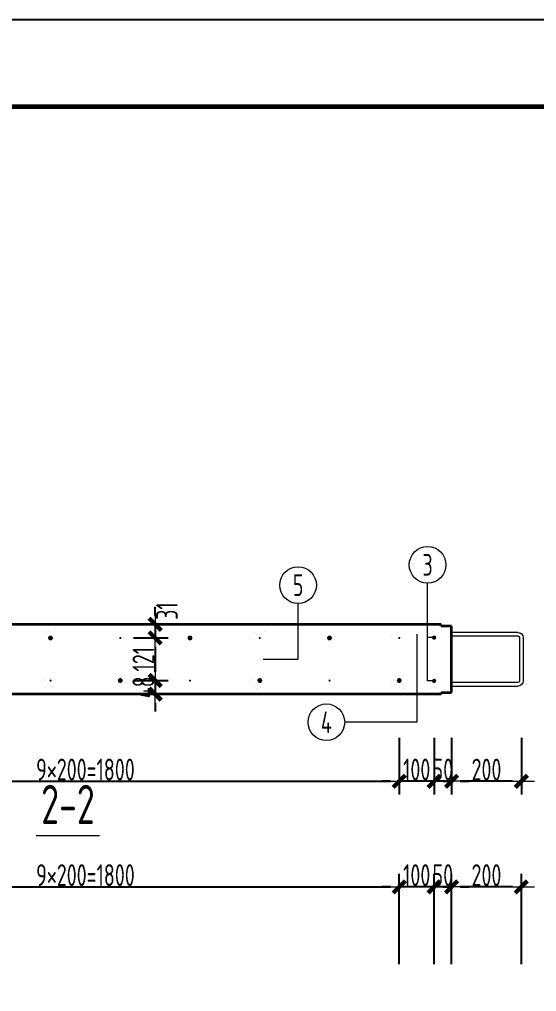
# Model space of a CAD drawing. Extents: x -85320 to 1679916, y -1321939 to 627.
# Drawn here: x 1098727 to 1104659, y -1156020 to -1144872 of the extents above; entities that cross this region are included whole.
import ezdxf
from ezdxf.enums import TextEntityAlignment as Align

# ---------------------------------------------------------------- set-up
doc = ezdxf.new("R2010")
doc.units = 0
doc.header["$LTSCALE"] = 1000
for name, color, linetype in [('BORDER', 7, 'Continuous'), ('打印线框', 7, 'Continuous'), ('拉模', 7, 'Continuous')]:
    doc.layers.add(name, color=color, linetype=linetype)
for name, color, linetype, lineweight in [('直线', 7, 'Continuous', 18), ('预制墙图名', 7, 'Continuous', 18), ('预制墙墙身水平筋', 130, 'Continuous', 18), ('预制墙墙身纵向受力筋', 1, 'Continuous', 18), ('预制墙墙身纵向非受力筋', 94, 'Continuous', 18), ('预制墙墙身附加筋', 94, 'Continuous', 18), ('预制墙拉筋', 130, 'Continuous', 18), ('预制墙详图标注', 3, 'Continuous', 18), ('预制墙详图轮廓', 3, 'Continuous', 35)]:
    doc.layers.add(name, color=color, linetype=linetype, lineweight=lineweight)
doc.styles.add('样式 1', font='yjkeng.shx', dxfattribs={"width": 0.7, "bigfont": 'yjkchn.shx'})
doc.styles.add('样式 2', font='yjkeng.shx', dxfattribs={"width": 0.7, "bigfont": 'yjkchn.shx'})
doc.dimstyles.new('盈建科结构', dxfattribs={"dimscale": 100, "dimtxt": 2.5, "dimasz": 1, "dimexe": 1.5, "dimexo": 0.625, "dimgap": 0.1, "dimtad": 1, "dimdec": 0, "dimrnd": 1, "dimzin": 0, "dimdsep": 46, "dimtxsty": '样式 1', "dimblk": '_yjkbk', "dimblk1": 'ARCHTICK', "dimblk2": 'ARCHTICK', "dimcen": 0.09, "dimadec": 0, "dimazin": 0, "dimtfac": 1, "dimtdec": 4, "dimtix": 1, "dimtmove": 2, "dimatfit": 3, "dimfxl": 1, "dimtolj": 1, "dimtzin": 0, "dimarcsym": 0})

# ---------------------------------------------------------------- blocks, each defined once
blk = doc.blocks.new('_yjkbk')
blk.add_line((-1, 0), (1.5, 0))
blk.add_lwpolyline([(-0.7, -0.7, 0.5, 0.5, 0), (0.7, 0.7, 0.5, 0.5, 0)], format="xyseb")
blk = doc.blocks.new('*D4471')
at = {"layer": 'Defpoints', "color": 0, "transparency": 16777216}
for p in [(1103684, -1154820), (1103684, -1155770), (1104484, -1155770)]:
    blk.add_point(p, dxfattribs=at)
at = {"layer": '预制墙详图标注', "color": 0, "lineweight": -2, "transparency": 16777216}
for p, q in [((1103684, -1155708), (1103684, -1154670)), ((1104484, -1155708), (1104484, -1154670)), ((1104384, -1154820), (1103784, -1154820))]:
    blk.add_line(p, q, dxfattribs=at)
at = {"layer": '预制墙详图标注', "color": 0, "lineweight": -2, "transparency": 16777216, "xscale": 100, "yscale": 100, "zscale": 100, "rotation": 180}
blk.add_blockref('_yjkbk', (1103684, -1154820), dxfattribs=at)
at = {"layer": '预制墙详图标注', "color": 0, "lineweight": -2, "transparency": 16777216, "xscale": 100, "yscale": 100, "zscale": 100}
blk.add_blockref('_yjkbk', (1104484, -1154820), dxfattribs=at)
at = {"layer": '预制墙详图标注', "color": 0, "transparency": 16777216, "insert": (1104084, -1154810), "char_height": 250, "attachment_point": 8, "style": '样式 1'}
blk.add_mtext('\\A1;200', dxfattribs=at)
blk = doc.blocks.new('_ArchTick')
at = {"color": 0, "linetype": 'ByBlock', "const_width": 0.4}
blk.add_lwpolyline([(-0.5, -0.5), (0.5, 0.5)], dxfattribs=at)
blk = doc.blocks.new('*D4472')
at = {"layer": 'Defpoints', "color": 0, "transparency": 16777216}
for p in [(1103484, -1154820), (1103484, -1155770), (1103684, -1155770)]:
    blk.add_point(p, dxfattribs=at)
at = {"layer": '预制墙详图标注', "color": 0, "lineweight": -2, "transparency": 16777216}
for p, q in [((1103484, -1155708), (1103484, -1154670)), ((1103684, -1155708), (1103684, -1154670)), ((1103384, -1154820), (1103284, -1154820)), ((1103684, -1154820), (1103484, -1154820)), ((1103784, -1154820), (1103884, -1154820))]:
    blk.add_line(p, q, dxfattribs=at)
at = {"layer": '预制墙详图标注', "color": 0, "lineweight": -2, "transparency": 16777216, "xscale": 100, "yscale": 100, "zscale": 100}
blk.add_blockref('_yjkbk', (1103484, -1154820), dxfattribs=at)
at = {"layer": '预制墙详图标注', "color": 0, "lineweight": -2, "transparency": 16777216, "xscale": 100, "yscale": 100, "zscale": 100, "rotation": 180}
blk.add_blockref('_yjkbk', (1103684, -1154820), dxfattribs=at)
at = {"layer": '预制墙详图标注', "color": 0, "transparency": 16777216, "insert": (1103584, -1154810), "char_height": 250, "attachment_point": 8, "style": '样式 1'}
blk.add_mtext('\\A1;50', dxfattribs=at)
blk = doc.blocks.new('*D4473')
at = {"layer": 'Defpoints', "color": 0, "transparency": 16777216}
for p in [(1103084, -1154820), (1103084, -1155770), (1103484, -1155770)]:
    blk.add_point(p, dxfattribs=at)
at = {"layer": '预制墙详图标注', "color": 0, "lineweight": -2, "transparency": 16777216}
for p, q in [((1103084, -1155708), (1103084, -1154670)), ((1103484, -1155708), (1103484, -1154670)), ((1102984, -1154820), (1102884, -1154820)), ((1103484, -1154820), (1103084, -1154820)), ((1103584, -1154820), (1103684, -1154820))]:
    blk.add_line(p, q, dxfattribs=at)
at = {"layer": '预制墙详图标注', "color": 0, "lineweight": -2, "transparency": 16777216, "xscale": 100, "yscale": 100, "zscale": 100}
blk.add_blockref('_yjkbk', (1103084, -1154820), dxfattribs=at)
at = {"layer": '预制墙详图标注', "color": 0, "lineweight": -2, "transparency": 16777216, "xscale": 100, "yscale": 100, "zscale": 100, "rotation": 180}
blk.add_blockref('_yjkbk', (1103484, -1154820), dxfattribs=at)
at = {"layer": '预制墙详图标注', "color": 0, "transparency": 16777216, "insert": (1103284, -1154810), "char_height": 250, "attachment_point": 8, "style": '样式 1'}
blk.add_mtext('\\A1;100', dxfattribs=at)
blk = doc.blocks.new('*D4474')
at = {"layer": 'Defpoints', "color": 0, "transparency": 16777216}
for p in [(1103084, -1154820), (1095884, -1155770), (1103084, -1155770)]:
    blk.add_point(p, dxfattribs=at)
at = {"layer": '预制墙详图标注', "color": 0, "lineweight": -2, "transparency": 16777216}
for p, q in [((1095884, -1155708), (1095884, -1154670)), ((1103084, -1155708), (1103084, -1154670)), ((1095984, -1154820), (1102984, -1154820))]:
    blk.add_line(p, q, dxfattribs=at)
at = {"layer": '预制墙详图标注', "color": 0, "lineweight": -2, "transparency": 16777216, "xscale": 100, "yscale": 100, "zscale": 100, "rotation": 180}
blk.add_blockref('_yjkbk', (1095884, -1154820), dxfattribs=at)
at = {"layer": '预制墙详图标注', "color": 0, "lineweight": -2, "transparency": 16777216, "xscale": 100, "yscale": 100, "zscale": 100}
blk.add_blockref('_yjkbk', (1103084, -1154820), dxfattribs=at)
at = {"layer": '预制墙详图标注', "color": 0, "transparency": 16777216, "insert": (1099484, -1154810), "char_height": 250, "attachment_point": 8, "style": '样式 1'}
blk.add_mtext('\\A1;9×200=1800', dxfattribs=at)
blk = doc.blocks.new('*D4485')
at = {"layer": 'Defpoints', "color": 0, "transparency": 16777216}
for p in [(1100034, -1152453), (1100034, -1152609), (1100284, -1152609)]:
    blk.add_point(p, dxfattribs=at)
at = {"layer": '预制墙详图标注', "color": 0, "lineweight": -2, "transparency": 16777216}
for p, q in [((1100284, -1152353), (1100284, -1152253)), ((1100034, -1152453), (1100434, -1152453)), ((1100284, -1152453), (1100284, -1152609)), ((1100034, -1152609), (1100434, -1152609)), ((1100284, -1152709), (1100284, -1152809))]:
    blk.add_line(p, q, dxfattribs=at)
at = {"layer": '预制墙详图标注', "color": 0, "lineweight": -2, "transparency": 16777216, "xscale": 100, "yscale": 100, "zscale": 100}
for p, rotation in [((1100284, -1152453), 270), ((1100284, -1152609), 90)]:
    blk.add_blockref('_yjkbk', p, dxfattribs=dict(at, rotation=rotation))
at = {"layer": '预制墙详图标注', "color": 0, "transparency": 16777216, "insert": (1100274, -1152531), "char_height": 250, "attachment_point": 8, "rotation": 90, "style": '样式 1'}
blk.add_mtext('\\A1;48', dxfattribs=at)
blk = doc.blocks.new('*D4486')
at = {"layer": 'Defpoints', "color": 0, "transparency": 16777216}
for p in [(1100034, -1151965), (1100034, -1152453), (1100284, -1152453)]:
    blk.add_point(p, dxfattribs=at)
at = {"layer": '预制墙详图标注', "color": 0, "lineweight": -2, "transparency": 16777216}
for p, q in [((1100034, -1151965), (1100434, -1151965)), ((1100284, -1152065), (1100284, -1152353)), ((1100034, -1152453), (1100434, -1152453))]:
    blk.add_line(p, q, dxfattribs=at)
at = {"layer": '预制墙详图标注', "color": 0, "lineweight": -2, "transparency": 16777216, "xscale": 100, "yscale": 100, "zscale": 100}
for p, rotation in [((1100284, -1151965), 90), ((1100284, -1152453), 270)]:
    blk.add_blockref('_yjkbk', p, dxfattribs=dict(at, rotation=rotation))
at = {"layer": '预制墙详图标注', "color": 0, "transparency": 16777216, "insert": (1100274, -1152209), "char_height": 250, "attachment_point": 8, "rotation": 90, "style": '样式 1'}
blk.add_mtext('\\A1;121', dxfattribs=at)
blk = doc.blocks.new('*D4487')
at = {"layer": 'Defpoints', "color": 0, "transparency": 16777216}
for p in [(1100034, -1151809), (1100034, -1151965), (1100284, -1151965)]:
    blk.add_point(p, dxfattribs=at)
at = {"layer": '预制墙详图标注', "color": 0, "lineweight": -2, "transparency": 16777216}
for p, q in [((1100284, -1151709), (1100284, -1151609)), ((1100034, -1151809), (1100434, -1151809)), ((1100284, -1151809), (1100284, -1151965)), ((1100034, -1151965), (1100434, -1151965)), ((1100284, -1152065), (1100284, -1152165))]:
    blk.add_line(p, q, dxfattribs=at)
at = {"layer": '预制墙详图标注', "color": 0, "lineweight": -2, "transparency": 16777216, "xscale": 100, "yscale": 100, "zscale": 100}
for p, rotation in [((1100284, -1151809), 270), ((1100284, -1151965), 90)]:
    blk.add_blockref('_yjkbk', p, dxfattribs=dict(at, rotation=rotation))
at = {"layer": '预制墙详图标注', "color": 0, "transparency": 16777216, "insert": (1100544, -1151657), "char_height": 250, "attachment_point": 8, "rotation": 90, "style": '样式 1'}
blk.add_mtext('\\A1;31', dxfattribs=at)
blk = doc.blocks.new('*D4488')
at = {"layer": 'Defpoints', "color": 0, "transparency": 16777216}
for p in [(1103684, -1153109), (1104484, -1153109), (1103684, -1153609)]:
    blk.add_point(p, dxfattribs=at)
at = {"layer": '预制墙详图标注', "color": 0, "lineweight": -2, "transparency": 16777216}
for p, q in [((1103684, -1153109), (1103684, -1153759)), ((1104484, -1153109), (1104484, -1153759)), ((1104384, -1153609), (1103784, -1153609))]:
    blk.add_line(p, q, dxfattribs=at)
at = {"layer": '预制墙详图标注', "color": 0, "lineweight": -2, "transparency": 16777216, "xscale": 100, "yscale": 100, "zscale": 100, "rotation": 180}
blk.add_blockref('_yjkbk', (1103684, -1153609), dxfattribs=at)
at = {"layer": '预制墙详图标注', "color": 0, "lineweight": -2, "transparency": 16777216, "xscale": 100, "yscale": 100, "zscale": 100}
blk.add_blockref('_yjkbk', (1104484, -1153609), dxfattribs=at)
at = {"layer": '预制墙详图标注', "color": 0, "transparency": 16777216, "insert": (1104084, -1153599), "char_height": 250, "attachment_point": 8, "style": '样式 1'}
blk.add_mtext('\\A1;200', dxfattribs=at)
blk = doc.blocks.new('*D4489')
at = {"layer": 'Defpoints', "color": 0, "transparency": 16777216}
for p in [(1103484, -1153109), (1103684, -1153109), (1103484, -1153609)]:
    blk.add_point(p, dxfattribs=at)
at = {"layer": '预制墙详图标注', "color": 0, "lineweight": -2, "transparency": 16777216}
for p, q in [((1103484, -1153109), (1103484, -1153759)), ((1103684, -1153109), (1103684, -1153759)), ((1103384, -1153609), (1103284, -1153609)), ((1103684, -1153609), (1103484, -1153609)), ((1103784, -1153609), (1103884, -1153609))]:
    blk.add_line(p, q, dxfattribs=at)
at = {"layer": '预制墙详图标注', "color": 0, "lineweight": -2, "transparency": 16777216, "xscale": 100, "yscale": 100, "zscale": 100}
blk.add_blockref('_yjkbk', (1103484, -1153609), dxfattribs=at)
at = {"layer": '预制墙详图标注', "color": 0, "lineweight": -2, "transparency": 16777216, "xscale": 100, "yscale": 100, "zscale": 100, "rotation": 180}
blk.add_blockref('_yjkbk', (1103684, -1153609), dxfattribs=at)
at = {"layer": '预制墙详图标注', "color": 0, "transparency": 16777216, "insert": (1103584, -1153599), "char_height": 250, "attachment_point": 8, "style": '样式 1'}
blk.add_mtext('\\A1;50', dxfattribs=at)
blk = doc.blocks.new('*D4490')
at = {"layer": 'Defpoints', "color": 0, "transparency": 16777216}
for p in [(1103084, -1153109), (1103484, -1153109), (1103084, -1153609)]:
    blk.add_point(p, dxfattribs=at)
at = {"layer": '预制墙详图标注', "color": 0, "lineweight": -2, "transparency": 16777216}
for p, q in [((1103084, -1153109), (1103084, -1153759)), ((1103484, -1153109), (1103484, -1153759)), ((1102984, -1153609), (1102884, -1153609)), ((1103484, -1153609), (1103084, -1153609)), ((1103584, -1153609), (1103684, -1153609))]:
    blk.add_line(p, q, dxfattribs=at)
at = {"layer": '预制墙详图标注', "color": 0, "lineweight": -2, "transparency": 16777216, "xscale": 100, "yscale": 100, "zscale": 100}
blk.add_blockref('_yjkbk', (1103084, -1153609), dxfattribs=at)
at = {"layer": '预制墙详图标注', "color": 0, "lineweight": -2, "transparency": 16777216, "xscale": 100, "yscale": 100, "zscale": 100, "rotation": 180}
blk.add_blockref('_yjkbk', (1103484, -1153609), dxfattribs=at)
at = {"layer": '预制墙详图标注', "color": 0, "transparency": 16777216, "insert": (1103284, -1153599), "char_height": 250, "attachment_point": 8, "style": '样式 1'}
blk.add_mtext('\\A1;100', dxfattribs=at)
blk = doc.blocks.new('*D4491')
at = {"layer": 'Defpoints', "color": 0, "transparency": 16777216}
for p in [(1095884, -1153109), (1103084, -1153109), (1103084, -1153609)]:
    blk.add_point(p, dxfattribs=at)
at = {"layer": '预制墙详图标注', "color": 0, "lineweight": -2, "transparency": 16777216}
for p, q in [((1095884, -1153172), (1095884, -1153759)), ((1103084, -1153172), (1103084, -1153759)), ((1095984, -1153609), (1102984, -1153609))]:
    blk.add_line(p, q, dxfattribs=at)
at = {"layer": '预制墙详图标注', "color": 0, "lineweight": -2, "transparency": 16777216, "xscale": 100, "yscale": 100, "zscale": 100, "rotation": 180}
blk.add_blockref('_yjkbk', (1095884, -1153609), dxfattribs=at)
at = {"layer": '预制墙详图标注', "color": 0, "lineweight": -2, "transparency": 16777216, "xscale": 100, "yscale": 100, "zscale": 100}
blk.add_blockref('_yjkbk', (1103084, -1153609), dxfattribs=at)
at = {"layer": '预制墙详图标注', "color": 0, "transparency": 16777216, "insert": (1099484, -1153599), "char_height": 250, "attachment_point": 8, "style": '样式 1'}
blk.add_mtext('\\A1;9×200=1800', dxfattribs=at)
blk = doc.blocks.new('图框1')
at = {"layer": 'BORDER', "const_width": 50}
blk.add_lwpolyline([(1377779, -823089), (1377779, -783089), (1433679, -783089), (1433679, -823089)], close=True, dxfattribs=at)
blk = doc.blocks.new('闭口左')
at = {"layer": '预制墙墙身水平筋', "lineweight": 18}
for p, q in [((1032954, -832443), (1033714, -832443)), ((1032954, -832443), (1033714, -832443)), ((1032954, -832443), (1033714, -832443)), ((1032954, -832443), (1033714, -832443)), ((1032954, -832443), (1033714, -832443)), ((1032954, -832443), (1033714, -832443)), ((1032954, -832443), (1033714, -832443)), ((1032954, -832443), (1033714, -832443)), ((1032954, -832443), (1033714, -832443)), ((1032954, -832443), (1033714, -832443)), ((1032954, -832443), (1033714, -832443)), ((1032954, -832443), (1033714, -832443)), ((1032954, -832443), (1033714, -832443)), ((1032954, -832443), (1033714, -832443)), ((1032954, -832443), (1033714, -832443)), ((1033714, -832483), (1032954, -832483)), ((1033714, -832483), (1032954, -832483)), ((1033714, -832483), (1032954, -832483)), ((1033714, -832483), (1032954, -832483)), ((1033714, -832483), (1032954, -832483)), ((1033714, -832483), (1032954, -832483)), ((1033714, -832483), (1032954, -832483)), ((1033714, -832483), (1032954, -832483)), ((1033714, -832483), (1032954, -832483)), ((1033714, -832483), (1032954, -832483)), ((1033714, -832483), (1032954, -832483)), ((1033714, -832483), (1032954, -832483)), ((1033714, -832483), (1032954, -832483)), ((1033714, -832483), (1032954, -832483)), ((1033714, -832483), (1032954, -832483)), ((1032954, -833019), (1033714, -833019)), ((1033714, -833059), (1032954, -833059))]:
    blk.add_line(p, q, dxfattribs=at)
at = {"layer": '预制墙墙身水平筋', "color": 4}
for p, q in [((1032894, -832503), (1032894, -832999)), ((1032934, -832503), (1032934, -832999))]:
    blk.add_line(p, q, dxfattribs=at)
at = {"layer": '预制墙墙身水平筋', "lineweight": 18}
for centre, radius, start, end in [((1032954, -832503), 60, 90, 180), ((1032954, -832503), 60, 90, 180), ((1032954, -832503), 60, 90, 180), ((1032954, -832503), 60, 90, 180), ((1032954, -832503), 60, 90, 180), ((1032954, -832503), 60, 90, 180), ((1032954, -832503), 60, 90, 180), ((1032954, -832503), 60, 90, 180), ((1032954, -832503), 60, 90, 180), ((1032954, -832503), 60, 90, 180), ((1032954, -832503), 60, 90, 180), ((1032954, -832503), 60, 90, 180), ((1032954, -832503), 60, 90, 180), ((1032954, -832503), 60, 90, 180), ((1032954, -832503), 20, 90, 180), ((1032954, -832503), 20, 90, 180), ((1032954, -832503), 20, 90, 180), ((1032954, -832503), 20, 90, 180), ((1032954, -832503), 20, 90, 180), ((1032954, -832503), 20, 90, 180), ((1032954, -832503), 20, 90, 180), ((1032954, -832503), 20, 90, 180), ((1032954, -832503), 20, 90, 180), ((1032954, -832503), 20, 90, 180), ((1032954, -832503), 20, 90, 180), ((1032954, -832503), 20, 90, 180), ((1032954, -832503), 20, 90, 180), ((1032954, -832503), 20, 90, 180), ((1032954, -832999), 60, 180, 270), ((1032954, -832999), 20, 180, 270)]:
    blk.add_arc(centre, radius, start, end, dxfattribs=at)

msp = doc.modelspace()

# ---------------------------------------------------------------- linework, layer by layer
at = {"layer": '打印线框', "color": 1}
msp.add_lwpolyline([(1082939.776, -1186871.679), (1082939.776, -1144871.679), (1142339.776, -1144871.679), (1142339.776, -1186871.679)], close=True, dxfattribs=at)
at = {"layer": '直线', "lineweight": 18}
for p, q in [((1103483.653, -1151961.356), (1103408.653, -1151961.356)), ((1103283.653, -1152497.356), (1103283.653, -1152931.356))]:
    msp.add_line(p, q, dxfattribs=at)
for points in [[(1103483.653, -1152457.356), (1103408.653, -1152457.356), (1103408.653, -1151336.356)], [(1101523.653, -1152209.356), (1101923.653, -1152209.356), (1101923.653, -1151569.356)], [(1103283.653, -1151921.356), (1103283.653, -1152931.356), (1102457.653, -1152931.356)]]:
    msp.add_lwpolyline(points, dxfattribs=at)
for centre in [(1103408.653, -1151126.356), (1101923.653, -1151359.356), (1102247.653, -1152931.356)]:
    msp.add_circle(centre, 210, dxfattribs=at)
at = {"layer": '预制墙图名', "lineweight": 18}
msp.add_line((1099647.115, -1154234.356), (1098920.192, -1154234.356), dxfattribs=at)
at = {"layer": '预制墙墙身水平筋', "lineweight": 18, "const_width": 0.18}
for points in [[(1103683.653, -1151901.356), (1095683.653, -1151901.356)], [(1103683.653, -1151901.356), (1095683.653, -1151901.356)], [(1103683.653, -1151901.356), (1095683.653, -1151901.356)], [(1103683.653, -1151901.356), (1095683.653, -1151901.356)], [(1103683.653, -1151901.356), (1095683.653, -1151901.356)], [(1103683.653, -1151901.356), (1095683.653, -1151901.356)], [(1103683.653, -1151901.356), (1095683.653, -1151901.356)], [(1103683.653, -1151901.356), (1095683.653, -1151901.356)], [(1103683.653, -1151901.356), (1095683.653, -1151901.356)], [(1103683.653, -1151901.356), (1095683.653, -1151901.356)], [(1103683.653, -1151901.356), (1095683.653, -1151901.356)], [(1103683.653, -1151901.356), (1095683.653, -1151901.356)], [(1103683.653, -1151901.356), (1095683.653, -1151901.356)], [(1103683.653, -1151901.356), (1095683.653, -1151901.356)], [(1103683.653, -1151901.356), (1095683.653, -1151901.356)], [(1095683.653, -1151941.356), (1103683.653, -1151941.356)], [(1095683.653, -1151941.356), (1103683.653, -1151941.356)], [(1095683.653, -1151941.356), (1103683.653, -1151941.356)], [(1095683.653, -1151941.356), (1103683.653, -1151941.356)], [(1095683.653, -1151941.356), (1103683.653, -1151941.356)], [(1095683.653, -1151941.356), (1103683.653, -1151941.356)], [(1095683.653, -1151941.356), (1103683.653, -1151941.356)], [(1095683.653, -1151941.356), (1103683.653, -1151941.356)], [(1095683.653, -1151941.356), (1103683.653, -1151941.356)], [(1095683.653, -1151941.356), (1103683.653, -1151941.356)], [(1095683.653, -1151941.356), (1103683.653, -1151941.356)], [(1095683.653, -1151941.356), (1103683.653, -1151941.356)], [(1095683.653, -1151941.356), (1103683.653, -1151941.356)], [(1095683.653, -1151941.356), (1103683.653, -1151941.356)], [(1095683.653, -1151941.356), (1103683.653, -1151941.356)], [(1103683.653, -1152477.356), (1095683.653, -1152477.356)], [(1103683.653, -1152477.356), (1095683.653, -1152477.356)], [(1103683.653, -1152477.356), (1095683.653, -1152477.356)], [(1103683.653, -1152477.356), (1095683.653, -1152477.356)], [(1103683.653, -1152477.356), (1095683.653, -1152477.356)], [(1103683.653, -1152477.356), (1095683.653, -1152477.356)], [(1103683.653, -1152477.356), (1095683.653, -1152477.356)], [(1103683.653, -1152477.356), (1095683.653, -1152477.356)], [(1103683.653, -1152477.356), (1095683.653, -1152477.356)], [(1103683.653, -1152477.356), (1095683.653, -1152477.356)], [(1103683.653, -1152477.356), (1095683.653, -1152477.356)], [(1103683.653, -1152477.356), (1095683.653, -1152477.356)], [(1103683.653, -1152477.356), (1095683.653, -1152477.356)], [(1103683.653, -1152477.356), (1095683.653, -1152477.356)], [(1103683.653, -1152477.356), (1095683.653, -1152477.356)], [(1095683.653, -1152517.356), (1103683.653, -1152517.356)], [(1095683.653, -1152517.356), (1103683.653, -1152517.356)], [(1095683.653, -1152517.356), (1103683.653, -1152517.356)], [(1095683.653, -1152517.356), (1103683.653, -1152517.356)], [(1095683.653, -1152517.356), (1103683.653, -1152517.356)], [(1095683.653, -1152517.356), (1103683.653, -1152517.356)], [(1095683.653, -1152517.356), (1103683.653, -1152517.356)], [(1095683.653, -1152517.356), (1103683.653, -1152517.356)], [(1095683.653, -1152517.356), (1103683.653, -1152517.356)], [(1095683.653, -1152517.356), (1103683.653, -1152517.356)], [(1095683.653, -1152517.356), (1103683.653, -1152517.356)], [(1095683.653, -1152517.356), (1103683.653, -1152517.356)], [(1095683.653, -1152517.356), (1103683.653, -1152517.356)], [(1095683.653, -1152517.356), (1103683.653, -1152517.356)], [(1095683.653, -1152517.356), (1103683.653, -1152517.356)]]:
    msp.add_lwpolyline(points, dxfattribs=at)
at = {"layer": '预制墙墙身纵向受力筋', "lineweight": 18, "const_width": 28}
for points in [[(1099069.653, -1151965.356, -1), (1099097.653, -1151965.356, -1)], [(1100669.653, -1151965.356, -1), (1100697.653, -1151965.356, -1)], [(1102269.653, -1151965.356, -1), (1102297.653, -1151965.356, -1)], [(1099869.653, -1152453.356, -1), (1099897.653, -1152453.356, -1)], [(1101469.653, -1152453.356, -1), (1101497.653, -1152453.356, -1)], [(1103069.653, -1152453.356, -1), (1103097.653, -1152453.356, -1)]]:
    msp.add_lwpolyline(points, format="xyb", close=True, dxfattribs=at)
at = {"layer": '预制墙墙身纵向非受力筋', "lineweight": 18, "const_width": 12}
for points in [[(1099877.653, -1151965.356, -1), (1099889.653, -1151965.356, -1)], [(1101477.653, -1151965.356, -1), (1101489.653, -1151965.356, -1)], [(1103077.653, -1151965.356, -1), (1103089.653, -1151965.356, -1)], [(1099077.653, -1152453.356, -1), (1099089.653, -1152453.356, -1)], [(1100677.653, -1152453.356, -1), (1100689.653, -1152453.356, -1)], [(1102277.653, -1152453.356, -1), (1102289.653, -1152453.356, -1)]]:
    msp.add_lwpolyline(points, format="xyb", close=True, dxfattribs=at)
at = {"layer": '预制墙墙身附加筋', "lineweight": 18, "const_width": 24}
for points in [[(1103471.653, -1151961.356, -1), (1103495.653, -1151961.356, -1)], [(1103471.653, -1152457.356, -1), (1103495.653, -1152457.356, -1)]]:
    msp.add_lwpolyline(points, format="xyb", close=True, dxfattribs=at)
at = {"layer": '预制墙拉筋', "lineweight": 18, "const_width": 0.18}
for points in [[(1098978.159, -1152456.194), (1099033.272, -1152534.106, 0.24342753), (1099093.655, -1152565.356), (1099108.654, -1152565.356, 0.414213568), (1099139.653, -1152534.357), (1099139.653, -1151899.353, 0.414213568), (1099093.655, -1151853.356), (1099078.657, -1151853.356, 0.24342753), (1099041.934, -1151872.36), (1098978.159, -1151962.517), (1099004.283, -1151980.997), (1099068.058, -1151890.84, -0.24342753), (1099078.657, -1151885.356), (1099093.655, -1151885.356, -0.414213568), (1099107.653, -1151899.353), (1099107.653, -1152534.357), (1099109.655, -1152534.357, -0.414213568), (1099108.654, -1152535.358), (1099108.654, -1152533.356), (1099093.655, -1152533.356, -0.24342753), (1099059.397, -1152515.626), (1099004.283, -1152437.714)], [(1098978.159, -1152456.194), (1099033.272, -1152534.106, 0.24342753), (1099093.655, -1152565.356), (1099108.654, -1152565.356, 0.414213568), (1099139.653, -1152534.357), (1099139.653, -1151899.353, 0.414213568), (1099093.655, -1151853.356), (1099078.657, -1151853.356, 0.24342753), (1099041.934, -1151872.36), (1098978.159, -1151962.517), (1099004.283, -1151980.997), (1099068.058, -1151890.84, -0.24342753), (1099078.657, -1151885.356), (1099093.655, -1151885.356, -0.414213568), (1099107.653, -1151899.353), (1099107.653, -1152534.357), (1099109.655, -1152534.357, -0.414213568), (1099108.654, -1152535.358), (1099108.654, -1152533.356), (1099093.655, -1152533.356, -0.24342753), (1099059.397, -1152515.626), (1099004.283, -1152437.714)], [(1098978.159, -1152456.194), (1099033.272, -1152534.106, 0.24342753), (1099093.655, -1152565.356), (1099108.654, -1152565.356, 0.414213568), (1099139.653, -1152534.357), (1099139.653, -1151899.353, 0.414213568), (1099093.655, -1151853.356), (1099078.657, -1151853.356, 0.24342753), (1099041.934, -1151872.36), (1098978.159, -1151962.517), (1099004.283, -1151980.997), (1099068.058, -1151890.84, -0.24342753), (1099078.657, -1151885.356), (1099093.655, -1151885.356, -0.414213568), (1099107.653, -1151899.353), (1099107.653, -1152534.357), (1099109.655, -1152534.357, -0.414213568), (1099108.654, -1152535.358), (1099108.654, -1152533.356), (1099093.655, -1152533.356, -0.24342753), (1099059.397, -1152515.626), (1099004.283, -1152437.714)], [(1098978.159, -1152456.194), (1099033.272, -1152534.106, 0.24342753), (1099093.655, -1152565.356), (1099108.654, -1152565.356, 0.414213568), (1099139.653, -1152534.357), (1099139.653, -1151899.353, 0.414213568), (1099093.655, -1151853.356), (1099078.657, -1151853.356, 0.24342753), (1099041.934, -1151872.36), (1098978.159, -1151962.517), (1099004.283, -1151980.997), (1099068.058, -1151890.84, -0.24342753), (1099078.657, -1151885.356), (1099093.655, -1151885.356, -0.414213568), (1099107.653, -1151899.353), (1099107.653, -1152534.357), (1099109.655, -1152534.357, -0.414213568), (1099108.654, -1152535.358), (1099108.654, -1152533.356), (1099093.655, -1152533.356, -0.24342753), (1099059.397, -1152515.626), (1099004.283, -1152437.714)], [(1098978.159, -1152456.194), (1099033.272, -1152534.106, 0.24342753), (1099093.655, -1152565.356), (1099108.654, -1152565.356, 0.414213568), (1099139.653, -1152534.357), (1099139.653, -1151899.353, 0.414213568), (1099093.655, -1151853.356), (1099078.657, -1151853.356, 0.24342753), (1099041.934, -1151872.36), (1098978.159, -1151962.517), (1099004.283, -1151980.997), (1099068.058, -1151890.84, -0.24342753), (1099078.657, -1151885.356), (1099093.655, -1151885.356, -0.414213568), (1099107.653, -1151899.353), (1099107.653, -1152534.357), (1099109.655, -1152534.357, -0.414213568), (1099108.654, -1152535.358), (1099108.654, -1152533.356), (1099093.655, -1152533.356, -0.24342753), (1099059.397, -1152515.626), (1099004.283, -1152437.714)], [(1101378.159, -1152456.194), (1101433.272, -1152534.106, 0.24342753), (1101493.655, -1152565.356), (1101508.654, -1152565.356, 0.414213568), (1101539.653, -1152534.357), (1101539.653, -1151899.353, 0.414213568), (1101493.655, -1151853.356), (1101478.657, -1151853.356, 0.24342753), (1101441.934, -1151872.36), (1101378.159, -1151962.517), (1101404.283, -1151980.997), (1101468.058, -1151890.84, -0.24342753), (1101478.657, -1151885.356), (1101493.655, -1151885.356, -0.414213568), (1101507.653, -1151899.353), (1101507.653, -1152534.357), (1101509.655, -1152534.357, -0.414213568), (1101508.654, -1152535.358), (1101508.654, -1152533.356), (1101493.655, -1152533.356, -0.24342753), (1101459.397, -1152515.626), (1101404.283, -1152437.714)], [(1101378.159, -1152456.194), (1101433.272, -1152534.106, 0.24342753), (1101493.655, -1152565.356), (1101508.654, -1152565.356, 0.414213568), (1101539.653, -1152534.357), (1101539.653, -1151899.353, 0.414213568), (1101493.655, -1151853.356), (1101478.657, -1151853.356, 0.24342753), (1101441.934, -1151872.36), (1101378.159, -1151962.517), (1101404.283, -1151980.997), (1101468.058, -1151890.84, -0.24342753), (1101478.657, -1151885.356), (1101493.655, -1151885.356, -0.414213568), (1101507.653, -1151899.353), (1101507.653, -1152534.357), (1101509.655, -1152534.357, -0.414213568), (1101508.654, -1152535.358), (1101508.654, -1152533.356), (1101493.655, -1152533.356, -0.24342753), (1101459.397, -1152515.626), (1101404.283, -1152437.714)], [(1101378.159, -1152456.194), (1101433.272, -1152534.106, 0.24342753), (1101493.655, -1152565.356), (1101508.654, -1152565.356, 0.414213568), (1101539.653, -1152534.357), (1101539.653, -1151899.353, 0.414213568), (1101493.655, -1151853.356), (1101478.657, -1151853.356, 0.24342753), (1101441.934, -1151872.36), (1101378.159, -1151962.517), (1101404.283, -1151980.997), (1101468.058, -1151890.84, -0.24342753), (1101478.657, -1151885.356), (1101493.655, -1151885.356, -0.414213568), (1101507.653, -1151899.353), (1101507.653, -1152534.357), (1101509.655, -1152534.357, -0.414213568), (1101508.654, -1152535.358), (1101508.654, -1152533.356), (1101493.655, -1152533.356, -0.24342753), (1101459.397, -1152515.626), (1101404.283, -1152437.714)], [(1101378.159, -1152456.194), (1101433.272, -1152534.106, 0.24342753), (1101493.655, -1152565.356), (1101508.654, -1152565.356, 0.414213568), (1101539.653, -1152534.357), (1101539.653, -1151899.353, 0.414213568), (1101493.655, -1151853.356), (1101478.657, -1151853.356, 0.24342753), (1101441.934, -1151872.36), (1101378.159, -1151962.517), (1101404.283, -1151980.997), (1101468.058, -1151890.84, -0.24342753), (1101478.657, -1151885.356), (1101493.655, -1151885.356, -0.414213568), (1101507.653, -1151899.353), (1101507.653, -1152534.357), (1101509.655, -1152534.357, -0.414213568), (1101508.654, -1152535.358), (1101508.654, -1152533.356), (1101493.655, -1152533.356, -0.24342753), (1101459.397, -1152515.626), (1101404.283, -1152437.714)], [(1101378.159, -1152456.194), (1101433.272, -1152534.106, 0.24342753), (1101493.655, -1152565.356), (1101508.654, -1152565.356, 0.414213568), (1101539.653, -1152534.357), (1101539.653, -1151899.353, 0.414213568), (1101493.655, -1151853.356), (1101478.657, -1151853.356, 0.24342753), (1101441.934, -1151872.36), (1101378.159, -1151962.517), (1101404.283, -1151980.997), (1101468.058, -1151890.84, -0.24342753), (1101478.657, -1151885.356), (1101493.655, -1151885.356, -0.414213568), (1101507.653, -1151899.353), (1101507.653, -1152534.357), (1101509.655, -1152534.357, -0.414213568), (1101508.654, -1152535.358), (1101508.654, -1152533.356), (1101493.655, -1152533.356, -0.24342753), (1101459.397, -1152515.626), (1101404.283, -1152437.714)], [(1102978.159, -1152456.194), (1103033.272, -1152534.106, 0.24342753), (1103093.655, -1152565.356), (1103108.654, -1152565.356, 0.414213568), (1103139.653, -1152534.357), (1103139.653, -1151899.353, 0.414213568), (1103093.655, -1151853.356), (1103078.657, -1151853.356, 0.24342753), (1103041.934, -1151872.36), (1102978.159, -1151962.517), (1103004.283, -1151980.997), (1103068.058, -1151890.84, -0.24342753), (1103078.657, -1151885.356), (1103093.655, -1151885.356, -0.414213568), (1103107.653, -1151899.353), (1103107.653, -1152534.357), (1103109.655, -1152534.357, -0.414213568), (1103108.654, -1152535.358), (1103108.654, -1152533.356), (1103093.655, -1152533.356, -0.24342753), (1103059.397, -1152515.626), (1103004.283, -1152437.714)], [(1103374.159, -1152456.194), (1103429.272, -1152534.106, 0.24342753), (1103489.655, -1152565.356), (1103504.654, -1152565.356, 0.414213568), (1103535.653, -1152534.357), (1103535.653, -1151899.353, 0.414213568), (1103489.655, -1151853.356), (1103474.657, -1151853.356, 0.24342753), (1103437.934, -1151872.36), (1103374.159, -1151962.517), (1103400.283, -1151980.997), (1103464.058, -1151890.84, -0.24342753), (1103474.657, -1151885.356), (1103489.655, -1151885.356, -0.414213568), (1103503.653, -1151899.353), (1103503.653, -1152534.357), (1103505.655, -1152534.357, -0.414213568), (1103504.654, -1152535.358), (1103504.654, -1152533.356), (1103489.655, -1152533.356, -0.24342753), (1103455.397, -1152515.626), (1103400.283, -1152437.714)], [(1103374.159, -1152456.194), (1103429.272, -1152534.106, 0.24342753), (1103489.655, -1152565.356), (1103504.654, -1152565.356, 0.414213568), (1103535.653, -1152534.357), (1103535.653, -1151899.353, 0.414213568), (1103489.655, -1151853.356), (1103474.657, -1151853.356, 0.24342753), (1103437.934, -1151872.36), (1103374.159, -1151962.517), (1103400.283, -1151980.997), (1103464.058, -1151890.84, -0.24342753), (1103474.657, -1151885.356), (1103489.655, -1151885.356, -0.414213568), (1103503.653, -1151899.353), (1103503.653, -1152534.357), (1103505.655, -1152534.357, -0.414213568), (1103504.654, -1152535.358), (1103504.654, -1152533.356), (1103489.655, -1152533.356, -0.24342753), (1103455.397, -1152515.626), (1103400.283, -1152437.714)], [(1103374.159, -1152456.194), (1103429.272, -1152534.106, 0.24342753), (1103489.655, -1152565.356), (1103504.654, -1152565.356, 0.414213568), (1103535.653, -1152534.357), (1103535.653, -1151899.353, 0.414213568), (1103489.655, -1151853.356), (1103474.657, -1151853.356, 0.24342753), (1103437.934, -1151872.36), (1103374.159, -1151962.517), (1103400.283, -1151980.997), (1103464.058, -1151890.84, -0.24342753), (1103474.657, -1151885.356), (1103489.655, -1151885.356, -0.414213568), (1103503.653, -1151899.353), (1103503.653, -1152534.357), (1103505.655, -1152534.357, -0.414213568), (1103504.654, -1152535.358), (1103504.654, -1152533.356), (1103489.655, -1152533.356, -0.24342753), (1103455.397, -1152515.626), (1103400.283, -1152437.714)], [(1103374.159, -1152456.194), (1103429.272, -1152534.106, 0.24342753), (1103489.655, -1152565.356), (1103504.654, -1152565.356, 0.414213568), (1103535.653, -1152534.357), (1103535.653, -1151899.353, 0.414213568), (1103489.655, -1151853.356), (1103474.657, -1151853.356, 0.24342753), (1103437.934, -1151872.36), (1103374.159, -1151962.517), (1103400.283, -1151980.997), (1103464.058, -1151890.84, -0.24342753), (1103474.657, -1151885.356), (1103489.655, -1151885.356, -0.414213568), (1103503.653, -1151899.353), (1103503.653, -1152534.357), (1103505.655, -1152534.357, -0.414213568), (1103504.654, -1152535.358), (1103504.654, -1152533.356), (1103489.655, -1152533.356, -0.24342753), (1103455.397, -1152515.626), (1103400.283, -1152437.714)], [(1103374.159, -1152456.194), (1103429.272, -1152534.106, 0.24342753), (1103489.655, -1152565.356), (1103504.654, -1152565.356, 0.414213568), (1103535.653, -1152534.357), (1103535.653, -1151899.353, 0.414213568), (1103489.655, -1151853.356), (1103474.657, -1151853.356, 0.24342753), (1103437.934, -1151872.36), (1103374.159, -1151962.517), (1103400.283, -1151980.997), (1103464.058, -1151890.84, -0.24342753), (1103474.657, -1151885.356), (1103489.655, -1151885.356, -0.414213568), (1103503.653, -1151899.353), (1103503.653, -1152534.357), (1103505.655, -1152534.357, -0.414213568), (1103504.654, -1152535.358), (1103504.654, -1152533.356), (1103489.655, -1152533.356, -0.24342753), (1103455.397, -1152515.626), (1103400.283, -1152437.714)], [(1103374.159, -1152456.194), (1103429.272, -1152534.106, 0.24342753), (1103489.655, -1152565.356), (1103504.654, -1152565.356, 0.414213568), (1103535.653, -1152534.357), (1103535.653, -1151899.353, 0.414213568), (1103489.655, -1151853.356), (1103474.657, -1151853.356, 0.24342753), (1103437.934, -1151872.36), (1103374.159, -1151962.517), (1103400.283, -1151980.997), (1103464.058, -1151890.84, -0.24342753), (1103474.657, -1151885.356), (1103489.655, -1151885.356, -0.414213568), (1103503.653, -1151899.353), (1103503.653, -1152534.357), (1103505.655, -1152534.357, -0.414213568), (1103504.654, -1152535.358), (1103504.654, -1152533.356), (1103489.655, -1152533.356, -0.24342753), (1103455.397, -1152515.626), (1103400.283, -1152437.714)], [(1103374.159, -1152456.194), (1103429.272, -1152534.106, 0.24342753), (1103489.655, -1152565.356), (1103504.654, -1152565.356, 0.414213568), (1103535.653, -1152534.357), (1103535.653, -1151899.353, 0.414213568), (1103489.655, -1151853.356), (1103474.657, -1151853.356, 0.24342753), (1103437.934, -1151872.36), (1103374.159, -1151962.517), (1103400.283, -1151980.997), (1103464.058, -1151890.84, -0.24342753), (1103474.657, -1151885.356), (1103489.655, -1151885.356, -0.414213568), (1103503.653, -1151899.353), (1103503.653, -1152534.357), (1103505.655, -1152534.357, -0.414213568), (1103504.654, -1152535.358), (1103504.654, -1152533.356), (1103489.655, -1152533.356, -0.24342753), (1103455.397, -1152515.626), (1103400.283, -1152437.714)], [(1103374.159, -1152456.194), (1103429.272, -1152534.106, 0.24342753), (1103489.655, -1152565.356), (1103504.654, -1152565.356, 0.414213568), (1103535.653, -1152534.357), (1103535.653, -1151899.353, 0.414213568), (1103489.655, -1151853.356), (1103474.657, -1151853.356, 0.24342753), (1103437.934, -1151872.36), (1103374.159, -1151962.517), (1103400.283, -1151980.997), (1103464.058, -1151890.84, -0.24342753), (1103474.657, -1151885.356), (1103489.655, -1151885.356, -0.414213568), (1103503.653, -1151899.353), (1103503.653, -1152534.357), (1103505.655, -1152534.357, -0.414213568), (1103504.654, -1152535.358), (1103504.654, -1152533.356), (1103489.655, -1152533.356, -0.24342753), (1103455.397, -1152515.626), (1103400.283, -1152437.714)], [(1103374.159, -1152456.194), (1103429.272, -1152534.106, 0.24342753), (1103489.655, -1152565.356), (1103504.654, -1152565.356, 0.414213568), (1103535.653, -1152534.357), (1103535.653, -1151899.353, 0.414213568), (1103489.655, -1151853.356), (1103474.657, -1151853.356, 0.24342753), (1103437.934, -1151872.36), (1103374.159, -1151962.517), (1103400.283, -1151980.997), (1103464.058, -1151890.84, -0.24342753), (1103474.657, -1151885.356), (1103489.655, -1151885.356, -0.414213568), (1103503.653, -1151899.353), (1103503.653, -1152534.357), (1103505.655, -1152534.357, -0.414213568), (1103504.654, -1152535.358), (1103504.654, -1152533.356), (1103489.655, -1152533.356, -0.24342753), (1103455.397, -1152515.626), (1103400.283, -1152437.714)], [(1103374.159, -1152456.194), (1103429.272, -1152534.106, 0.24342753), (1103489.655, -1152565.356), (1103504.654, -1152565.356, 0.414213568), (1103535.653, -1152534.357), (1103535.653, -1151899.353, 0.414213568), (1103489.655, -1151853.356), (1103474.657, -1151853.356, 0.24342753), (1103437.934, -1151872.36), (1103374.159, -1151962.517), (1103400.283, -1151980.997), (1103464.058, -1151890.84, -0.24342753), (1103474.657, -1151885.356), (1103489.655, -1151885.356, -0.414213568), (1103503.653, -1151899.353), (1103503.653, -1152534.357), (1103505.655, -1152534.357, -0.414213568), (1103504.654, -1152535.358), (1103504.654, -1152533.356), (1103489.655, -1152533.356, -0.24342753), (1103455.397, -1152515.626), (1103400.283, -1152437.714)], [(1103374.159, -1152456.194), (1103429.272, -1152534.106, 0.24342753), (1103489.655, -1152565.356), (1103504.654, -1152565.356, 0.414213568), (1103535.653, -1152534.357), (1103535.653, -1151899.353, 0.414213568), (1103489.655, -1151853.356), (1103474.657, -1151853.356, 0.24342753), (1103437.934, -1151872.36), (1103374.159, -1151962.517), (1103400.283, -1151980.997), (1103464.058, -1151890.84, -0.24342753), (1103474.657, -1151885.356), (1103489.655, -1151885.356, -0.414213568), (1103503.653, -1151899.353), (1103503.653, -1152534.357), (1103505.655, -1152534.357, -0.414213568), (1103504.654, -1152535.358), (1103504.654, -1152533.356), (1103489.655, -1152533.356, -0.24342753), (1103455.397, -1152515.626), (1103400.283, -1152437.714)], [(1103374.159, -1152456.194), (1103429.272, -1152534.106, 0.24342753), (1103489.655, -1152565.356), (1103504.654, -1152565.356, 0.414213568), (1103535.653, -1152534.357), (1103535.653, -1151899.353, 0.414213568), (1103489.655, -1151853.356), (1103474.657, -1151853.356, 0.24342753), (1103437.934, -1151872.36), (1103374.159, -1151962.517), (1103400.283, -1151980.997), (1103464.058, -1151890.84, -0.24342753), (1103474.657, -1151885.356), (1103489.655, -1151885.356, -0.414213568), (1103503.653, -1151899.353), (1103503.653, -1152534.357), (1103505.655, -1152534.357, -0.414213568), (1103504.654, -1152535.358), (1103504.654, -1152533.356), (1103489.655, -1152533.356, -0.24342753), (1103455.397, -1152515.626), (1103400.283, -1152437.714)], [(1103374.159, -1152456.194), (1103429.272, -1152534.106, 0.24342753), (1103489.655, -1152565.356), (1103504.654, -1152565.356, 0.414213568), (1103535.653, -1152534.357), (1103535.653, -1151899.353, 0.414213568), (1103489.655, -1151853.356), (1103474.657, -1151853.356, 0.24342753), (1103437.934, -1151872.36), (1103374.159, -1151962.517), (1103400.283, -1151980.997), (1103464.058, -1151890.84, -0.24342753), (1103474.657, -1151885.356), (1103489.655, -1151885.356, -0.414213568), (1103503.653, -1151899.353), (1103503.653, -1152534.357), (1103505.655, -1152534.357, -0.414213568), (1103504.654, -1152535.358), (1103504.654, -1152533.356), (1103489.655, -1152533.356, -0.24342753), (1103455.397, -1152515.626), (1103400.283, -1152437.714)], [(1103374.159, -1152456.194), (1103429.272, -1152534.106, 0.24342753), (1103489.655, -1152565.356), (1103504.654, -1152565.356, 0.414213568), (1103535.653, -1152534.357), (1103535.653, -1151899.353, 0.414213568), (1103489.655, -1151853.356), (1103474.657, -1151853.356, 0.24342753), (1103437.934, -1151872.36), (1103374.159, -1151962.517), (1103400.283, -1151980.997), (1103464.058, -1151890.84, -0.24342753), (1103474.657, -1151885.356), (1103489.655, -1151885.356, -0.414213568), (1103503.653, -1151899.353), (1103503.653, -1152534.357), (1103505.655, -1152534.357, -0.414213568), (1103504.654, -1152535.358), (1103504.654, -1152533.356), (1103489.655, -1152533.356, -0.24342753), (1103455.397, -1152515.626), (1103400.283, -1152437.714)], [(1103374.159, -1152456.194), (1103429.272, -1152534.106, 0.24342753), (1103489.655, -1152565.356), (1103504.654, -1152565.356, 0.414213568), (1103535.653, -1152534.357), (1103535.653, -1151899.353, 0.414213568), (1103489.655, -1151853.356), (1103474.657, -1151853.356, 0.24342753), (1103437.934, -1151872.36), (1103374.159, -1151962.517), (1103400.283, -1151980.997), (1103464.058, -1151890.84, -0.24342753), (1103474.657, -1151885.356), (1103489.655, -1151885.356, -0.414213568), (1103503.653, -1151899.353), (1103503.653, -1152534.357), (1103505.655, -1152534.357, -0.414213568), (1103504.654, -1152535.358), (1103504.654, -1152533.356), (1103489.655, -1152533.356, -0.24342753), (1103455.397, -1152515.626), (1103400.283, -1152437.714)]]:
    msp.add_lwpolyline(points, format="xyb", close=True, dxfattribs=at)
at = {"layer": '预制墙详图轮廓', "lineweight": 35}
for p, q in [((1103563.653, -1151809.356), (1095803.653, -1151809.356)), ((1103563.653, -1151829.356), (1103563.653, -1151809.356)), ((1103683.653, -1151829.356), (1103563.653, -1151829.356)), ((1103683.653, -1152589.356), (1103683.653, -1151829.356)), ((1103563.653, -1152609.356), (1095803.653, -1152609.356)), ((1103563.653, -1152609.356), (1103563.653, -1152589.356)), ((1103563.653, -1152589.356), (1103683.653, -1152589.356))]:
    msp.add_line(p, q, dxfattribs=at)

# ---------------------------------------------------------------- block references
at = {"layer": '拉模', "color": 3}
msp.add_blockref('图框1', (-292339.172, -362782.985), dxfattribs=at)
at = {"layer": '预制墙墙身水平筋', "color": 4, "xscale": -1}
msp.add_blockref('闭口左', (2137398.024, -319458.507), dxfattribs=at)

# ---------------------------------------------------------------- texts
at = {"layer": '直线', "linetype": 'Continuous', "style": '样式 1', "width": 0.7}
for s, p in [('3', (1103408.653, -1151126.356)), ('5', (1101923.653, -1151359.356)), ('4', (1102247.653, -1152931.356))]:
    msp.add_text(s, height=250, dxfattribs=at).set_placement(p, align=Align.MIDDLE_CENTER)
at = {"layer": '预制墙图名', "linetype": 'Continuous', "style": '样式 2', "width": 0.7}
msp.add_text('2-2', height=450, dxfattribs=at).set_placement((1099283.653, -1154234.356), align=Align.BOTTOM_CENTER)

# ---------------------------------------------------------------- dimensions: what is measured, and where the dimension line sits
at = {"layer": '预制墙详图标注'}
dim = msp.add_linear_dim(base=(1100283.653, -1151965.356), p1=(1100033.653, -1151809.356), p2=(1100033.653, -1151965.356), angle=270, text='31', dimstyle='盈建科结构', override={"dimexo": 0, "dimlfac": 0.25, "dimrnd": 5}, dxfattribs=at)
dim.commit()
dim.dimension.update_dxf_attribs({"geometry": '*D4487', "text_midpoint": (1100418.653, -1151657.441), "dimtype": 161})
for p1, p2, distance, text, override, picture, middle in [((1100033.653, -1151965.356), (1100033.653, -1152453.356), 250, '121', {"dimscale": 100, "dimtxt": 2.5, "dimasz": 1, "dimexe": 1.5, "dimexo": 0, "dimgap": 0.1, "dimtad": 1, "dimlfac": 0.25, "dimrnd": 5, "dimdle": 0, "dimfxlon": 0}, '*D4486', (1100148.653, -1152209.356)), ((1100033.653, -1152453.356), (1100033.653, -1152609.356), 250, '48', {"dimscale": 100, "dimtxt": 2.5, "dimasz": 1, "dimexe": 1.5, "dimexo": 0, "dimgap": 0.1, "dimtad": 1, "dimlfac": 0.25, "dimrnd": 5, "dimdle": 0, "dimfxlon": 0}, '*D4485', (1100148.653, -1152531.356)), ((1095883.653, -1153109.356), (1103083.653, -1153109.356), -500, '9×200=1800', {"dimscale": 100, "dimtxt": 2.5, "dimasz": 1, "dimexe": 1.5, "dimexo": 0.625, "dimgap": 0.1, "dimtad": 1, "dimlfac": 0.25, "dimrnd": 5, "dimdle": 0, "dimtix": 1, "dimfxlon": 0}, '*D4491', (1099483.653, -1153474.356)), ((1095883.653, -1155770.356), (1103083.653, -1155770.356), 950, '9×200=1800', {"dimscale": 100, "dimtxt": 2.5, "dimasz": 1, "dimexe": 1.5, "dimexo": 0.625, "dimgap": 0.1, "dimtad": 1, "dimlfac": 0.25, "dimrnd": 5, "dimdle": 0, "dimtix": 1, "dimfxlon": 0}, '*D4474', (1099483.653, -1154685.356))]:
    dim = msp.add_aligned_dim(p1=p1, p2=p2, distance=distance, text=text, dimstyle='盈建科结构', override=override, dxfattribs=at)
    dim.commit()
    dim.dimension.update_dxf_attribs({"geometry": picture, "text_midpoint": middle})
for p1, p2, distance, override, picture, middle in [((1103483.653, -1153109.356), (1103083.653, -1153109.356), 500, {"dimscale": 100, "dimtxt": 2.5, "dimasz": 1, "dimexe": 1.5, "dimexo": 0, "dimgap": 0.1, "dimtad": 1, "dimlfac": 0.25, "dimrnd": 5, "dimdle": 0, "dimfxlon": 0}, '*D4490', (1103283.653, -1153474.356)), ((1103683.653, -1153109.356), (1103483.653, -1153109.356), 500, {"dimscale": 100, "dimtxt": 2.5, "dimasz": 1, "dimexe": 1.5, "dimexo": 0, "dimgap": 0.1, "dimtad": 1, "dimlfac": 0.25, "dimrnd": 5, "dimdle": 0, "dimfxlon": 0}, '*D4489', (1103583.653, -1153474.356)), ((1104483.653, -1153109.356), (1103683.653, -1153109.356), 500, {"dimscale": 100, "dimtxt": 2.5, "dimasz": 1, "dimexe": 1.5, "dimexo": 0, "dimgap": 0.1, "dimtad": 1, "dimlfac": 0.25, "dimrnd": 5, "dimdle": 0, "dimfxlon": 0}, '*D4488', (1104083.653, -1153474.356)), ((1103483.653, -1155770.356), (1103083.653, -1155770.356), -950, {"dimscale": 100, "dimtxt": 2.5, "dimasz": 1, "dimexe": 1.5, "dimexo": 0.625, "dimgap": 0.1, "dimtad": 1, "dimlfac": 0.25, "dimrnd": 5, "dimdle": 0, "dimtix": 1, "dimfxlon": 0}, '*D4473', (1103283.653, -1154685.356)), ((1103683.653, -1155770.356), (1103483.653, -1155770.356), -950, {"dimscale": 100, "dimtxt": 2.5, "dimasz": 1, "dimexe": 1.5, "dimexo": 0.625, "dimgap": 0.1, "dimtad": 1, "dimlfac": 0.25, "dimrnd": 5, "dimdle": 0, "dimtix": 1, "dimfxlon": 0}, '*D4472', (1103583.653, -1154685.356)), ((1104483.653, -1155770.356), (1103683.653, -1155770.356), -950, {"dimscale": 100, "dimtxt": 2.5, "dimasz": 1, "dimexe": 1.5, "dimexo": 0.625, "dimgap": 0.1, "dimtad": 1, "dimlfac": 0.25, "dimrnd": 5, "dimdle": 0, "dimtix": 1, "dimfxlon": 0}, '*D4471', (1104083.653, -1154685.356))]:
    dim = msp.add_aligned_dim(p1=p1, p2=p2, distance=distance, dimstyle='盈建科结构', override=override, dxfattribs=at)
    dim.commit()
    dim.dimension.update_dxf_attribs({"geometry": picture, "text_midpoint": middle})

doc.saveas('drawing.dxf')
